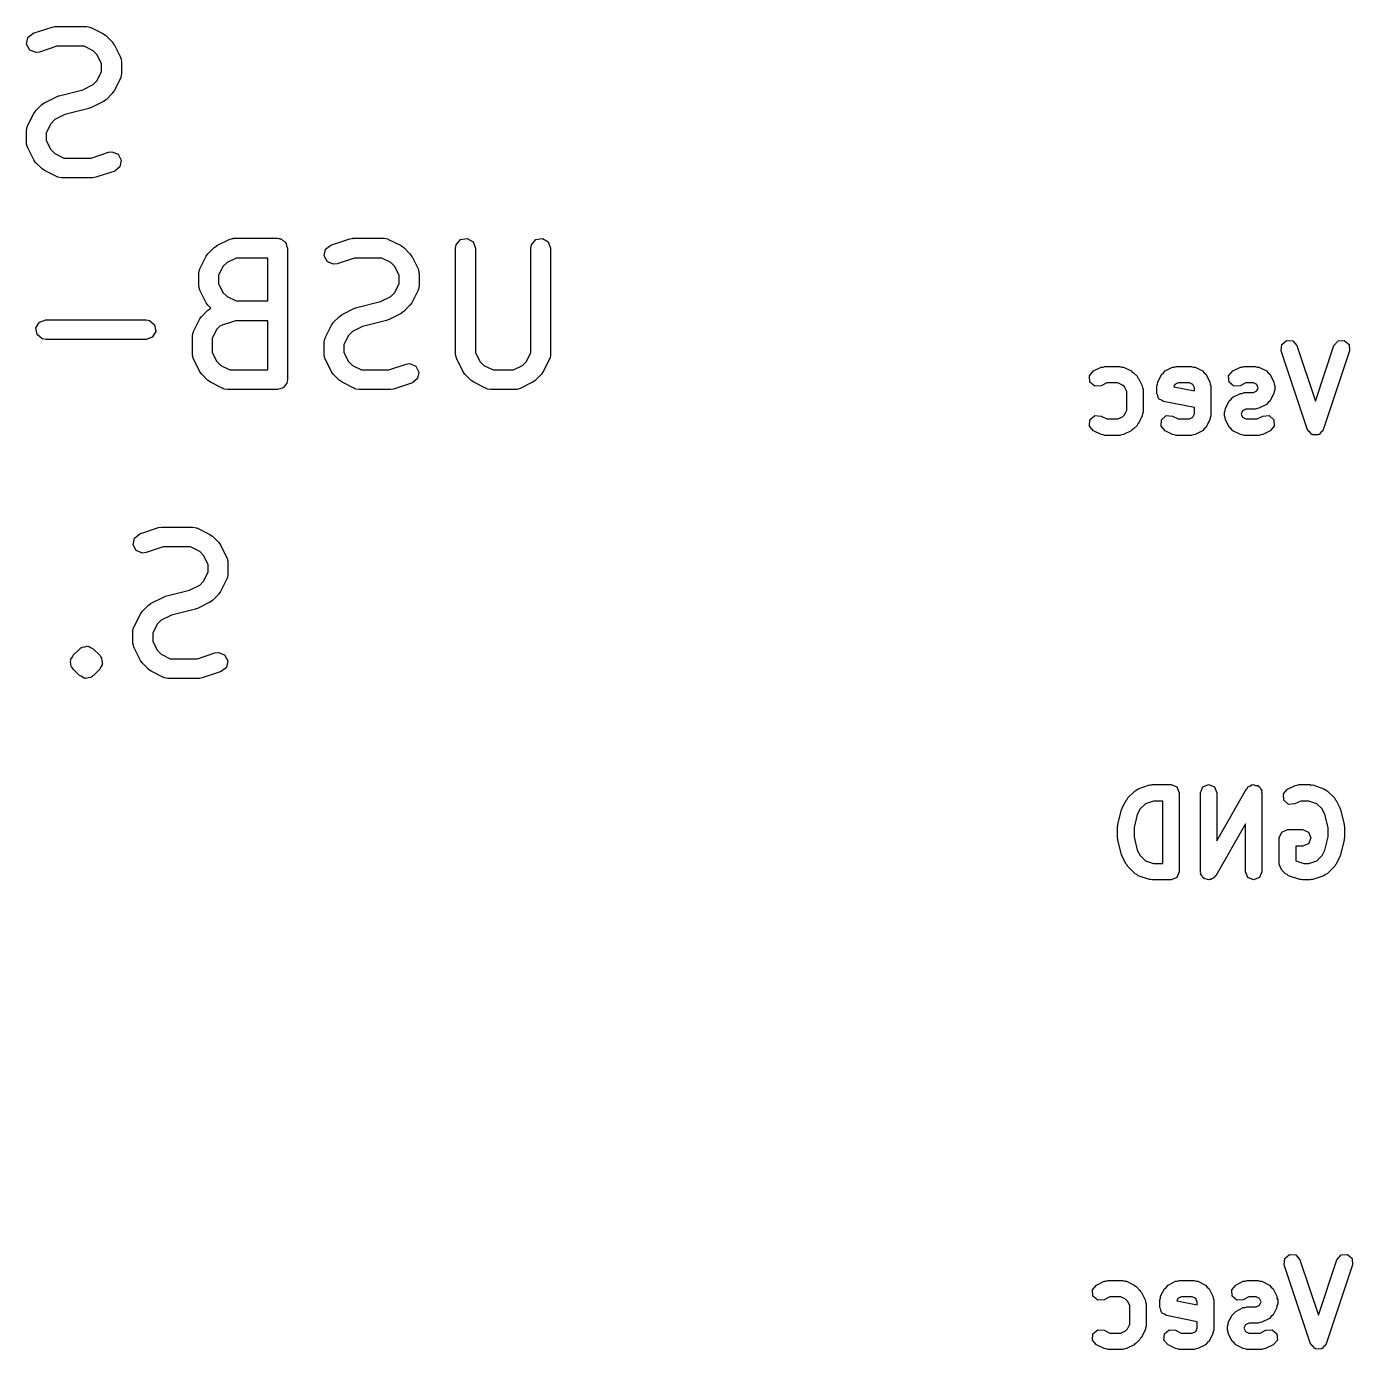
# Model space of a CAD drawing. Extents: x 83.8 to 115, y -111.3 to -88.6.
# Drawn here: x 104.85 to 114.93, y -98.63 to -88.57 of the extents above; entities that cross this region are included whole.
import ezdxf

# ---------------------------------------------------------------- set-up
doc = ezdxf.new("R2010")
doc.units = 0
doc.layers.add('BLACK', color=7, linetype='CONTINUOUS')

msp = doc.modelspace()

# ---------------------------------------------------------------- linework, layer by layer
at = {"layer": 'BLACK', "linetype": 'CONTINUOUS'}
for p, q in [((104.854, -88.706), (104.865, -88.6557)), ((104.865, -88.6557), (104.905, -88.6238)), ((104.905, -88.6238), (105.048, -88.5762)), ((105.048, -88.5762), (105.07, -88.5729)), ((105.07, -88.5729), (105.071, -88.5724)), ((105.071, -88.5724), (105.31, -88.5724)), ((105.31, -88.5724), (105.335, -88.5769)), ((105.335, -88.5769), (105.339, -88.5798)), ((105.339, -88.5798), (105.343, -88.5803)), ((105.343, -88.5803), (105.438, -88.6279)), ((105.438, -88.6279), (105.456, -88.6413)), ((105.456, -88.6413), (105.458, -88.642)), ((105.458, -88.642), (105.505, -88.6896)), ((104.879, -88.7511), (104.854, -88.706)), ((104.927, -88.77), (104.879, -88.7511)), ((104.952, -88.7662), (104.927, -88.77)), ((105.084, -88.7224), (104.952, -88.7662)), ((105.292, -88.7224), (105.084, -88.7224)), ((105.36, -88.7566), (105.292, -88.7224)), ((105.391, -88.787), (105.36, -88.7566)), ((105.505, -88.6896), (105.518, -88.7079)), ((105.518, -88.7079), (105.519, -88.7091)), ((105.519, -88.7091), (105.567, -88.8043)), ((105.425, -88.8556), (105.391, -88.787)), ((105.425, -88.9154), (105.425, -88.8556)), ((105.567, -88.8043), (105.575, -88.8293)), ((105.575, -88.8293), (105.573, -88.8336)), ((105.573, -88.8336), (105.575, -88.8379)), ((105.575, -88.8379), (105.575, -88.9331)), ((105.391, -88.9839), (105.425, -88.9154)), ((105.567, -88.9666), (105.519, -89.0619)), ((105.568, -88.9622), (105.567, -88.9666)), ((105.57, -88.9587), (105.568, -88.9622)), ((105.575, -88.9331), (105.57, -88.9587)), ((105.101, -89.0984), (105.283, -89.0528)), ((105.283, -89.0528), (105.36, -89.0143)), ((105.36, -89.0143), (105.391, -88.9839)), ((105.519, -89.0619), (105.506, -89.0799)), ((104.923, -89.2134), (104.971, -89.1658)), ((104.971, -89.1658), (104.989, -89.1529)), ((104.989, -89.1529), (104.99, -89.1517)), ((104.99, -89.1517), (105.086, -89.1041)), ((105.086, -89.1041), (105.098, -89.1004)), ((105.098, -89.1004), (105.101, -89.0984)), ((105.438, -89.143), (105.343, -89.1907)), ((105.439, -89.1418), (105.438, -89.143)), ((105.458, -89.129), (105.439, -89.1418)), ((105.505, -89.0814), (105.458, -89.129)), ((105.506, -89.0799), (105.505, -89.0814)), ((104.861, -89.3281), (104.909, -89.2329)), ((104.909, -89.2329), (104.922, -89.2149)), ((104.922, -89.2149), (104.923, -89.2134)), ((105.145, -89.242), (105.068, -89.2804)), ((105.328, -89.1963), (105.145, -89.242)), ((105.331, -89.1943), (105.328, -89.1963)), ((105.343, -89.1907), (105.331, -89.1943)), ((104.854, -89.3617), (104.858, -89.336)), ((104.854, -89.4569), (104.854, -89.3617)), ((104.858, -89.336), (104.861, -89.3326)), ((104.861, -89.3326), (104.861, -89.3281)), ((105.038, -89.3109), (105.004, -89.3794)), ((105.068, -89.2804), (105.038, -89.3109)), ((104.855, -89.4611), (104.854, -89.4569)), ((104.854, -89.4655), (104.855, -89.4611)), ((104.861, -89.4904), (104.854, -89.4655)), ((105.004, -89.3794), (105.004, -89.4392)), ((105.004, -89.4392), (105.038, -89.5077)), ((104.909, -89.5857), (104.861, -89.4904)), ((105.038, -89.5077), (105.068, -89.5381)), ((105.068, -89.5381), (105.137, -89.5724)), ((105.137, -89.5724), (105.345, -89.5724)), ((105.345, -89.5724), (105.476, -89.5286)), ((105.476, -89.5286), (105.502, -89.5248)), ((105.502, -89.5248), (105.55, -89.5436)), ((105.55, -89.5436), (105.574, -89.5888)), ((104.91, -89.5868), (104.909, -89.5857)), ((104.923, -89.6052), (104.91, -89.5868)), ((104.971, -89.6528), (104.923, -89.6052)), ((104.972, -89.6535), (104.971, -89.6528)), ((104.99, -89.6668), (104.972, -89.6535)), ((105.086, -89.7145), (104.99, -89.6668)), ((105.524, -89.6709), (105.381, -89.7185)), ((105.564, -89.639), (105.524, -89.6709)), ((105.574, -89.5888), (105.564, -89.639)), ((105.09, -89.715), (105.086, -89.7145)), ((105.093, -89.7179), (105.09, -89.715)), ((105.119, -89.7224), (105.093, -89.7179)), ((105.357, -89.7224), (105.119, -89.7224)), ((105.359, -89.7218), (105.357, -89.7224)), ((105.381, -89.7185), (105.359, -89.7218)), ((106.233, -90.2996), (106.28, -90.252)), ((106.28, -90.252), (106.299, -90.2391)), ((106.299, -90.2391), (106.3, -90.2379)), ((106.3, -90.2379), (106.395, -90.1903)), ((106.395, -90.1903), (106.42, -90.1829)), ((106.42, -90.1829), (106.424, -90.1839)), ((106.424, -90.1839), (106.429, -90.1824)), ((106.429, -90.1824), (106.762, -90.1824)), ((106.762, -90.1824), (106.772, -90.1841)), ((106.772, -90.1841), (106.775, -90.1835)), ((106.775, -90.1835), (106.778, -90.1852)), ((106.778, -90.1852), (106.788, -90.1869)), ((106.788, -90.1869), (106.802, -90.1994)), ((106.802, -90.1994), (106.819, -90.2092)), ((106.819, -90.2092), (106.822, -90.2155)), ((106.822, -90.2155), (106.827, -90.2199)), ((106.827, -90.2199), (106.83, -90.2391)), ((106.83, -90.2391), (106.837, -90.2574)), ((106.837, -90.2574), (106.837, -91.2574)), ((107.116, -90.316), (107.127, -90.2657)), ((107.127, -90.2657), (107.167, -90.2338)), ((107.167, -90.2338), (107.31, -90.1862)), ((107.31, -90.1862), (107.332, -90.1829)), ((107.332, -90.1829), (107.333, -90.1824)), ((107.333, -90.1824), (107.571, -90.1824)), ((107.571, -90.1824), (107.597, -90.1869)), ((107.597, -90.1869), (107.601, -90.1898)), ((107.601, -90.1898), (107.605, -90.1903)), ((107.605, -90.1903), (107.7, -90.2379)), ((107.7, -90.2379), (107.718, -90.2513)), ((107.718, -90.2513), (107.72, -90.252)), ((107.72, -90.252), (107.767, -90.2996)), ((108.115, -90.2574), (108.12, -90.2317)), ((108.115, -91.0669), (108.115, -90.2574)), ((108.12, -90.2317), (108.153, -90.1924)), ((108.153, -90.1924), (108.203, -90.1835)), ((108.203, -90.1835), (108.248, -90.2092)), ((108.248, -90.2092), (108.265, -90.2574)), ((108.265, -90.2574), (108.265, -91.0492)), ((108.687, -90.2574), (108.691, -90.2317)), ((108.687, -91.0492), (108.687, -90.2574)), ((108.691, -90.2317), (108.724, -90.1924)), ((108.724, -90.1924), (108.775, -90.1835)), ((108.775, -90.1835), (108.819, -90.2092)), ((108.819, -90.2092), (108.837, -90.2574)), ((108.837, -90.2574), (108.837, -91.0669)), ((106.171, -90.4143), (106.219, -90.3191)), ((106.219, -90.3191), (106.232, -90.3011)), ((106.232, -90.3011), (106.233, -90.2996)), ((106.378, -90.3666), (106.347, -90.397)), ((106.446, -90.3324), (106.378, -90.3666)), ((106.687, -90.3324), (106.446, -90.3324)), ((106.687, -90.6586), (106.687, -90.3324)), ((107.141, -90.3611), (107.116, -90.316)), ((107.188, -90.38), (107.141, -90.3611)), ((107.214, -90.3762), (107.188, -90.38)), ((107.346, -90.3324), (107.214, -90.3762)), ((107.554, -90.3324), (107.346, -90.3324)), ((107.622, -90.3666), (107.554, -90.3324)), ((107.653, -90.397), (107.622, -90.3666)), ((107.767, -90.2996), (107.78, -90.318)), ((107.78, -90.318), (107.781, -90.3191)), ((107.781, -90.3191), (107.829, -90.4143)), ((106.163, -90.4479), (106.168, -90.4222)), ((106.163, -90.5431), (106.163, -90.4479)), ((106.168, -90.4222), (106.17, -90.4188)), ((106.17, -90.4188), (106.171, -90.4143)), ((106.347, -90.397), (106.313, -90.4656)), ((106.313, -90.4656), (106.313, -90.5254)), ((107.687, -90.4656), (107.653, -90.397)), ((107.687, -90.5254), (107.687, -90.4656)), ((107.829, -90.4143), (107.836, -90.4393)), ((107.836, -90.4393), (107.835, -90.4436)), ((107.835, -90.4436), (107.837, -90.4479)), ((107.837, -90.4479), (107.837, -90.5431)), ((106.165, -90.5473), (106.163, -90.5431)), ((106.164, -90.5517), (106.165, -90.5473)), ((106.171, -90.5766), (106.164, -90.5517)), ((106.219, -90.6719), (106.171, -90.5766)), ((106.313, -90.5254), (106.347, -90.5939)), ((107.653, -90.5939), (107.687, -90.5254)), ((107.829, -90.5766), (107.781, -90.6719)), ((107.832, -90.5687), (107.829, -90.5722)), ((107.829, -90.5722), (107.829, -90.5766)), ((107.837, -90.5431), (107.832, -90.5687)), ((106.22, -90.673), (106.219, -90.6719)), ((106.233, -90.6914), (106.22, -90.673)), ((106.347, -90.5939), (106.378, -90.6243)), ((106.378, -90.6243), (106.446, -90.6586)), ((106.446, -90.6586), (106.687, -90.6586)), ((107.363, -90.7084), (107.545, -90.6628)), ((107.545, -90.6628), (107.622, -90.6243)), ((107.622, -90.6243), (107.653, -90.5939)), ((107.781, -90.6719), (107.768, -90.6899)), ((106.171, -90.7953), (106.184, -90.7773)), ((106.184, -90.7773), (106.185, -90.7758)), ((106.185, -90.7758), (106.233, -90.7282)), ((106.254, -90.7132), (106.233, -90.6914)), ((106.233, -90.7282), (106.254, -90.7132)), ((106.254, -90.7132), (106.254, -90.7132)), ((107.185, -90.8234), (107.233, -90.7758)), ((107.233, -90.7758), (107.251, -90.7629)), ((107.251, -90.7629), (107.252, -90.7617)), ((107.252, -90.7617), (107.347, -90.7141)), ((107.347, -90.7141), (107.36, -90.7104)), ((107.36, -90.7104), (107.363, -90.7084)), ((107.7, -90.753), (107.605, -90.8007)), ((107.701, -90.7518), (107.7, -90.753)), ((107.72, -90.739), (107.701, -90.7518)), ((107.767, -90.6914), (107.72, -90.739)), ((107.768, -90.6899), (107.767, -90.6914)), ((104.926, -90.8634), (104.952, -90.819)), ((104.935, -90.9139), (104.926, -90.8634)), ((104.952, -90.819), (105, -90.8014)), ((105, -90.8014), (105.762, -90.8014)), ((105.762, -90.8014), (105.788, -90.806)), ((105.788, -90.806), (105.827, -90.8389)), ((105.827, -90.8389), (105.836, -90.8895)), ((106.123, -90.8905), (106.171, -90.7953)), ((106.3, -90.8732), (106.265, -90.9418)), ((106.326, -90.8467), (106.3, -90.8732)), ((106.441, -90.8086), (106.326, -90.8467)), ((106.687, -90.8086), (106.441, -90.8086)), ((106.687, -91.1824), (106.687, -90.8086)), ((107.123, -90.9381), (107.171, -90.8429)), ((107.171, -90.8429), (107.184, -90.8249)), ((107.184, -90.8249), (107.185, -90.8234)), ((107.407, -90.852), (107.33, -90.8904)), ((107.59, -90.8063), (107.407, -90.852)), ((107.593, -90.8043), (107.59, -90.8063)), ((107.605, -90.8007), (107.593, -90.8043)), ((104.974, -90.9469), (104.935, -90.9139)), ((105, -90.9514), (104.974, -90.9469)), ((105.762, -90.9514), (105, -90.9514)), ((105.81, -90.9339), (105.762, -90.9514)), ((105.836, -90.8895), (105.81, -90.9339)), ((106.115, -90.924), (106.12, -90.8984)), ((106.115, -91.0669), (106.115, -90.924)), ((106.12, -90.8984), (106.123, -90.895)), ((106.123, -90.895), (106.123, -90.8905)), ((106.265, -90.9418), (106.265, -91.0492)), ((107.115, -90.9717), (107.12, -90.946)), ((107.115, -91.0669), (107.115, -90.9717)), ((107.12, -90.946), (107.123, -90.9426)), ((107.123, -90.9426), (107.123, -90.9381)), ((107.3, -90.9209), (107.265, -90.9894)), ((107.33, -90.8904), (107.3, -90.9209)), ((114.393, -90.99), (114.429, -90.9586)), ((114.429, -90.9586), (114.476, -90.962)), ((114.476, -90.962), (114.508, -90.9982)), ((114.789, -90.9982), (114.821, -90.962)), ((114.821, -90.962), (114.868, -90.9586)), ((114.868, -90.9586), (114.904, -90.99)), ((106.117, -91.0711), (106.115, -91.0669)), ((106.116, -91.0755), (106.117, -91.0711)), ((106.123, -91.1004), (106.116, -91.0755)), ((106.265, -91.0492), (106.3, -91.1177)), ((107.117, -91.0711), (107.115, -91.0669)), ((107.116, -91.0755), (107.117, -91.0711)), ((107.123, -91.1004), (107.116, -91.0755)), ((107.265, -90.9894), (107.265, -91.0492)), ((107.265, -91.0492), (107.3, -91.1177)), ((108.117, -91.0711), (108.115, -91.0669)), ((108.116, -91.0755), (108.117, -91.0711)), ((108.123, -91.1004), (108.116, -91.0755)), ((108.265, -91.0492), (108.3, -91.1177)), ((108.653, -91.1177), (108.687, -91.0492)), ((108.837, -91.0669), (108.832, -91.0926)), ((114.389, -91.0377), (114.393, -90.99)), ((114.589, -91.6377), (114.389, -91.0377)), ((114.508, -90.9982), (114.648, -91.4203)), ((114.648, -91.4203), (114.789, -90.9982)), ((114.908, -91.0377), (114.708, -91.6377)), ((114.904, -90.99), (114.908, -91.0377)), ((106.171, -91.1957), (106.123, -91.1004)), ((106.3, -91.1177), (106.33, -91.1481)), ((106.33, -91.1481), (106.399, -91.1824)), ((106.399, -91.1824), (106.687, -91.1824)), ((107.171, -91.1957), (107.123, -91.1004)), ((107.3, -91.1177), (107.33, -91.1481)), ((107.33, -91.1481), (107.399, -91.1824)), ((107.399, -91.1824), (107.607, -91.1824)), ((107.607, -91.1824), (107.738, -91.1386)), ((107.738, -91.1386), (107.764, -91.1348)), ((107.764, -91.1348), (107.812, -91.1536)), ((107.812, -91.1536), (107.836, -91.1988)), ((108.171, -91.1957), (108.123, -91.1004)), ((108.3, -91.1177), (108.33, -91.1481)), ((108.33, -91.1481), (108.399, -91.1824)), ((108.399, -91.1824), (108.554, -91.1824)), ((108.554, -91.1824), (108.622, -91.1481)), ((108.622, -91.1481), (108.653, -91.1177)), ((108.829, -91.1004), (108.781, -91.1957)), ((108.832, -91.0926), (108.829, -91.096)), ((108.829, -91.096), (108.829, -91.1004)), ((112.963, -91.1906), (113.021, -91.162)), ((113.021, -91.162), (113.035, -91.161)), ((113.035, -91.161), (113.048, -91.1554)), ((113.048, -91.1554), (113.163, -91.1554)), ((113.163, -91.1554), (113.176, -91.161)), ((113.176, -91.161), (113.191, -91.162)), ((113.191, -91.162), (113.248, -91.1906)), ((113.506, -91.1906), (113.563, -91.162)), ((113.563, -91.162), (113.578, -91.161)), ((113.578, -91.161), (113.591, -91.1554)), ((113.591, -91.1554), (113.706, -91.1554)), ((113.706, -91.1554), (113.719, -91.161)), ((113.719, -91.161), (113.734, -91.162)), ((113.734, -91.162), (113.791, -91.1906)), ((114.021, -91.1906), (114.078, -91.162)), ((114.078, -91.162), (114.092, -91.161)), ((114.092, -91.161), (114.106, -91.1554)), ((114.106, -91.1554), (114.191, -91.1554)), ((114.191, -91.1554), (114.205, -91.161)), ((114.205, -91.161), (114.219, -91.162)), ((114.219, -91.162), (114.276, -91.1906)), ((106.172, -91.1968), (106.171, -91.1957)), ((106.185, -91.2152), (106.172, -91.1968)), ((106.233, -91.2628), (106.185, -91.2152)), ((106.234, -91.2635), (106.233, -91.2628)), ((106.252, -91.2768), (106.234, -91.2635)), ((106.347, -91.3245), (106.252, -91.2768)), ((106.832, -91.283), (106.82, -91.298)), ((106.834, -91.2733), (106.832, -91.283)), ((106.836, -91.2704), (106.834, -91.2733)), ((106.837, -91.2574), (106.835, -91.2671)), ((106.835, -91.2671), (106.836, -91.2704)), ((107.172, -91.1968), (107.171, -91.1957)), ((107.185, -91.2152), (107.172, -91.1968)), ((107.233, -91.2628), (107.185, -91.2152)), ((107.234, -91.2635), (107.233, -91.2628)), ((107.252, -91.2768), (107.234, -91.2635)), ((107.347, -91.3245), (107.252, -91.2768)), ((107.786, -91.2809), (107.643, -91.3285)), ((107.826, -91.249), (107.786, -91.2809)), ((107.836, -91.1988), (107.826, -91.249)), ((108.172, -91.1968), (108.171, -91.1957)), ((108.185, -91.2152), (108.172, -91.1968)), ((108.233, -91.2628), (108.185, -91.2152)), ((108.234, -91.2635), (108.233, -91.2628)), ((108.252, -91.2768), (108.234, -91.2635)), ((108.347, -91.3245), (108.252, -91.2768)), ((108.7, -91.2768), (108.605, -91.3245)), ((108.701, -91.2757), (108.7, -91.2768)), ((108.72, -91.2628), (108.701, -91.2757)), ((108.767, -91.2152), (108.72, -91.2628)), ((108.768, -91.2137), (108.767, -91.2152)), ((108.781, -91.1957), (108.768, -91.2137)), ((112.932, -91.2267), (112.963, -91.1906)), ((112.935, -91.2744), (112.932, -91.2267)), ((112.972, -91.3058), (112.935, -91.2744)), ((113.063, -91.2804), (113.019, -91.3024)), ((113.148, -91.2804), (113.063, -91.2804)), ((113.183, -91.2979), (113.148, -91.2804)), ((113.248, -91.1906), (113.255, -91.1984)), ((113.255, -91.1984), (113.264, -91.2023)), ((113.264, -91.2023), (113.293, -91.2309)), ((113.293, -91.2309), (113.297, -91.2404)), ((113.297, -91.2404), (113.304, -91.2471)), ((113.304, -91.2471), (113.333, -91.3043)), ((113.449, -91.2902), (113.45, -91.2757)), ((113.45, -91.2757), (113.478, -91.2185)), ((113.478, -91.2185), (113.493, -91.2056)), ((113.493, -91.2056), (113.506, -91.1906)), ((113.606, -91.2804), (113.581, -91.2931)), ((113.691, -91.2804), (113.606, -91.2804)), ((113.716, -91.2931), (113.691, -91.2804)), ((113.791, -91.1906), (113.804, -91.2056)), ((113.804, -91.2056), (113.819, -91.2185)), ((113.819, -91.2185), (113.847, -91.2757)), ((113.847, -91.2757), (113.848, -91.2902)), ((113.989, -91.2267), (114.021, -91.1906)), ((113.993, -91.2744), (113.989, -91.2267)), ((114.029, -91.3058), (113.993, -91.2744)), ((114.12, -91.2804), (114.076, -91.3024)), ((114.177, -91.2804), (114.12, -91.2804)), ((114.202, -91.2931), (114.177, -91.2804)), ((114.276, -91.1906), (114.289, -91.2056)), ((114.289, -91.2056), (114.304, -91.2185)), ((114.304, -91.2185), (114.333, -91.2757)), ((114.333, -91.2757), (114.334, -91.2902)), ((106.352, -91.325), (106.347, -91.3245)), ((106.355, -91.3279), (106.352, -91.325)), ((106.381, -91.3324), (106.355, -91.3279)), ((106.762, -91.3324), (106.381, -91.3324)), ((106.78, -91.3257), (106.762, -91.3324)), ((106.799, -91.3223), (106.78, -91.3257)), ((106.804, -91.3171), (106.799, -91.3223)), ((106.81, -91.3148), (106.804, -91.3171)), ((106.82, -91.298), (106.81, -91.3148)), ((107.352, -91.325), (107.347, -91.3245)), ((107.355, -91.3279), (107.352, -91.325)), ((107.381, -91.3324), (107.355, -91.3279)), ((107.619, -91.3324), (107.381, -91.3324)), ((107.621, -91.3318), (107.619, -91.3324)), ((107.643, -91.3285), (107.621, -91.3318)), ((108.352, -91.325), (108.347, -91.3245)), ((108.355, -91.3279), (108.352, -91.325)), ((108.381, -91.3324), (108.355, -91.3279)), ((108.571, -91.3324), (108.381, -91.3324)), ((108.576, -91.3308), (108.571, -91.3324)), ((108.58, -91.3319), (108.576, -91.3308)), ((108.605, -91.3245), (108.58, -91.3319)), ((113.019, -91.3024), (112.972, -91.3058)), ((113.197, -91.3121), (113.183, -91.2979)), ((113.215, -91.347), (113.197, -91.3121)), ((113.215, -91.4889), (113.215, -91.347)), ((113.333, -91.3043), (113.334, -91.3188)), ((113.334, -91.3188), (113.34, -91.3322)), ((113.34, -91.3322), (113.34, -91.5036)), ((113.443, -91.3036), (113.449, -91.2902)), ((113.443, -91.3608), (113.443, -91.3036)), ((113.45, -91.3776), (113.443, -91.3608)), ((113.454, -91.3954), (113.45, -91.3776)), ((113.581, -91.2931), (113.572, -91.3103)), ((113.572, -91.3103), (113.729, -91.3417)), ((113.729, -91.3184), (113.716, -91.2931)), ((113.729, -91.3417), (113.729, -91.3184)), ((113.848, -91.2902), (113.854, -91.3036)), ((113.854, -91.3036), (113.854, -91.5322)), ((114.021, -91.3906), (114.078, -91.362)), ((114.076, -91.3024), (114.029, -91.3058)), ((114.078, -91.362), (114.092, -91.361)), ((114.092, -91.361), (114.106, -91.3554)), ((114.106, -91.3554), (114.177, -91.3554)), ((114.177, -91.3554), (114.202, -91.3428)), ((114.214, -91.3179), (114.202, -91.2931)), ((114.202, -91.3428), (114.214, -91.3179)), ((114.333, -91.3602), (114.304, -91.4173)), ((114.334, -91.3456), (114.333, -91.3602)), ((114.334, -91.2902), (114.34, -91.3036)), ((114.34, -91.3322), (114.334, -91.3456)), ((114.34, -91.3036), (114.34, -91.3322)), ((113.197, -91.5238), (113.215, -91.4889)), ((113.459, -91.399), (113.454, -91.3954)), ((113.461, -91.405), (113.459, -91.399)), ((113.478, -91.4119), (113.461, -91.405)), ((113.493, -91.4221), (113.478, -91.4119)), ((113.729, -91.4692), (113.493, -91.4221)), ((113.729, -91.5174), (113.729, -91.4692)), ((113.963, -91.4902), (113.964, -91.4757)), ((113.964, -91.4757), (113.993, -91.4185)), ((113.993, -91.4185), (114.008, -91.4056)), ((114.008, -91.4056), (114.021, -91.3906)), ((114.12, -91.4804), (114.095, -91.4931)), ((114.191, -91.4804), (114.12, -91.4804)), ((114.205, -91.4748), (114.191, -91.4804)), ((114.219, -91.4738), (114.205, -91.4748)), ((114.276, -91.4452), (114.219, -91.4738)), ((114.289, -91.4303), (114.276, -91.4452)), ((114.304, -91.4173), (114.289, -91.4303)), ((112.932, -91.6091), (112.935, -91.5614)), ((112.935, -91.5614), (112.972, -91.5301)), ((112.972, -91.5301), (113.019, -91.5334)), ((113.019, -91.5334), (113.063, -91.5554)), ((113.063, -91.5554), (113.148, -91.5554)), ((113.148, -91.5554), (113.183, -91.538)), ((113.183, -91.538), (113.197, -91.5238)), ((113.304, -91.5887), (113.297, -91.5955)), ((113.333, -91.5316), (113.304, -91.5887)), ((113.334, -91.5171), (113.333, -91.5316)), ((113.34, -91.5036), (113.334, -91.5171)), ((113.475, -91.6091), (113.478, -91.5614)), ((113.478, -91.5614), (113.514, -91.5301)), ((113.514, -91.5301), (113.562, -91.5334)), ((113.562, -91.5334), (113.606, -91.5554)), ((113.606, -91.5554), (113.691, -91.5554)), ((113.691, -91.5554), (113.716, -91.5428)), ((113.716, -91.5428), (113.729, -91.5174)), ((113.847, -91.5602), (113.819, -91.6173)), ((113.848, -91.5456), (113.847, -91.5602)), ((113.854, -91.5322), (113.848, -91.5456)), ((113.957, -91.5036), (113.963, -91.4902)), ((113.957, -91.5322), (113.957, -91.5036)), ((113.963, -91.5456), (113.957, -91.5322)), ((113.964, -91.5602), (113.963, -91.5456)), ((113.993, -91.6173), (113.964, -91.5602)), ((114.095, -91.4931), (114.083, -91.5179)), ((114.083, -91.5179), (114.095, -91.5428)), ((114.095, -91.5428), (114.12, -91.5554)), ((114.12, -91.5554), (114.205, -91.5554)), ((114.205, -91.5554), (114.249, -91.5334)), ((114.249, -91.5334), (114.297, -91.5301)), ((114.297, -91.5301), (114.333, -91.5614)), ((114.333, -91.5614), (114.336, -91.6091)), ((112.963, -91.6452), (112.932, -91.6091)), ((113.021, -91.6738), (112.963, -91.6452)), ((113.035, -91.6748), (113.021, -91.6738)), ((113.048, -91.6804), (113.035, -91.6748)), ((113.163, -91.6804), (113.048, -91.6804)), ((113.176, -91.6748), (113.163, -91.6804)), ((113.191, -91.6738), (113.176, -91.6748)), ((113.248, -91.6452), (113.191, -91.6738)), ((113.255, -91.6375), (113.248, -91.6452)), ((113.264, -91.6335), (113.255, -91.6375)), ((113.293, -91.605), (113.264, -91.6335)), ((113.297, -91.5955), (113.293, -91.605)), ((113.506, -91.6452), (113.475, -91.6091)), ((113.563, -91.6738), (113.506, -91.6452)), ((113.578, -91.6748), (113.563, -91.6738)), ((113.591, -91.6804), (113.578, -91.6748)), ((113.706, -91.6804), (113.591, -91.6804)), ((113.719, -91.6748), (113.706, -91.6804)), ((113.734, -91.6738), (113.719, -91.6748)), ((113.791, -91.6452), (113.734, -91.6738)), ((113.804, -91.6303), (113.791, -91.6452)), ((113.819, -91.6173), (113.804, -91.6303)), ((114.008, -91.6303), (113.993, -91.6173)), ((114.021, -91.6452), (114.008, -91.6303)), ((114.078, -91.6738), (114.021, -91.6452)), ((114.092, -91.6748), (114.078, -91.6738)), ((114.106, -91.6804), (114.092, -91.6748)), ((114.22, -91.6804), (114.106, -91.6804)), ((114.233, -91.6748), (114.22, -91.6804)), ((114.248, -91.6738), (114.233, -91.6748)), ((114.305, -91.6452), (114.248, -91.6738)), ((114.336, -91.6091), (114.305, -91.6452)), ((114.592, -91.6412), (114.589, -91.6377)), ((114.593, -91.6459), (114.592, -91.6412)), ((114.608, -91.6588), (114.593, -91.6459)), ((114.621, -91.6738), (114.608, -91.6588)), ((114.625, -91.6741), (114.621, -91.6738)), ((114.629, -91.6772), (114.625, -91.6741)), ((114.648, -91.6758), (114.629, -91.6772)), ((114.668, -91.6772), (114.648, -91.6758)), ((114.672, -91.6741), (114.668, -91.6772)), ((114.676, -91.6738), (114.672, -91.6741)), ((114.689, -91.6589), (114.676, -91.6738)), ((114.704, -91.6459), (114.689, -91.6589)), ((114.705, -91.6412), (114.704, -91.6459)), ((114.708, -91.6377), (114.705, -91.6412)), ((105.714, -92.4288), (105.857, -92.3812)), ((105.857, -92.3812), (105.879, -92.3779)), ((105.879, -92.3779), (105.881, -92.3774)), ((105.881, -92.3774), (106.119, -92.3774)), ((106.119, -92.3774), (106.145, -92.3819)), ((106.145, -92.3819), (106.148, -92.3848)), ((106.148, -92.3848), (106.153, -92.3853)), ((106.153, -92.3853), (106.248, -92.4329)), ((105.664, -92.511), (105.674, -92.4607)), ((105.674, -92.4607), (105.714, -92.4288)), ((106.248, -92.4329), (106.266, -92.4463)), ((106.266, -92.4463), (106.267, -92.447)), ((106.267, -92.447), (106.315, -92.4946)), ((106.315, -92.4946), (106.328, -92.513)), ((105.688, -92.5561), (105.664, -92.511)), ((105.736, -92.575), (105.688, -92.5561)), ((105.762, -92.5712), (105.736, -92.575)), ((105.893, -92.5274), (105.762, -92.5712)), ((106.101, -92.5274), (105.893, -92.5274)), ((106.17, -92.5616), (106.101, -92.5274)), ((106.2, -92.592), (106.17, -92.5616)), ((106.235, -92.6606), (106.2, -92.592)), ((106.328, -92.513), (106.329, -92.5141)), ((106.329, -92.5141), (106.377, -92.6093)), ((106.235, -92.7204), (106.235, -92.6606)), ((106.377, -92.6093), (106.384, -92.6343)), ((106.384, -92.6343), (106.383, -92.6386)), ((106.383, -92.6386), (106.385, -92.6429)), ((106.385, -92.6429), (106.385, -92.7381)), ((106.17, -92.8193), (106.2, -92.7889)), ((106.2, -92.7889), (106.235, -92.7204)), ((106.377, -92.7716), (106.329, -92.8669)), ((106.38, -92.7637), (106.377, -92.7672)), ((106.377, -92.7672), (106.377, -92.7716)), ((106.385, -92.7381), (106.38, -92.7637)), ((105.91, -92.9034), (106.093, -92.8578)), ((106.093, -92.8578), (106.17, -92.8193)), ((106.315, -92.8864), (106.267, -92.934)), ((106.316, -92.8849), (106.315, -92.8864)), ((106.329, -92.8669), (106.316, -92.8849)), ((105.733, -93.0184), (105.78, -92.9708)), ((105.78, -92.9708), (105.799, -92.9579)), ((105.799, -92.9579), (105.8, -92.9567)), ((105.8, -92.9567), (105.895, -92.9091)), ((105.895, -92.9091), (105.907, -92.9054)), ((105.907, -92.9054), (105.91, -92.9034)), ((106.137, -93.0013), (105.955, -93.047)), ((106.14, -92.9993), (106.137, -93.0013)), ((106.153, -92.9957), (106.14, -92.9993)), ((106.248, -92.948), (106.153, -92.9957)), ((106.249, -92.9468), (106.248, -92.948)), ((106.267, -92.934), (106.249, -92.9468)), ((105.671, -93.1331), (105.719, -93.0379)), ((105.719, -93.0379), (105.732, -93.0199)), ((105.732, -93.0199), (105.733, -93.0184)), ((105.878, -93.0854), (105.847, -93.1159)), ((105.955, -93.047), (105.878, -93.0854)), ((105.663, -93.1667), (105.668, -93.141)), ((105.663, -93.2619), (105.663, -93.1667)), ((105.668, -93.141), (105.67, -93.1376)), ((105.67, -93.1376), (105.671, -93.1331)), ((105.847, -93.1159), (105.813, -93.1844)), ((105.813, -93.1844), (105.813, -93.2442)), ((105.256, -93.3041), (105.265, -93.2984)), ((105.265, -93.2984), (105.267, -93.2957)), ((105.267, -93.2957), (105.27, -93.2948)), ((105.27, -93.2947), (105.272, -93.2922)), ((105.27, -93.2948), (105.27, -93.2947)), ((105.272, -93.2922), (105.274, -93.2918)), ((105.274, -93.2918), (105.278, -93.2892)), ((105.278, -93.2892), (105.297, -93.2875)), ((105.297, -93.2875), (105.316, -93.2824)), ((105.316, -93.2824), (105.319, -93.2839)), ((105.319, -93.2839), (105.323, -93.2833)), ((105.323, -93.2833), (105.326, -93.285)), ((105.326, -93.285), (105.329, -93.2847)), ((105.329, -93.2847), (105.345, -93.2959)), ((105.345, -93.2959), (105.363, -93.3041)), ((105.665, -93.2661), (105.663, -93.2619)), ((105.664, -93.2705), (105.665, -93.2661)), ((105.671, -93.2954), (105.664, -93.2705)), ((105.719, -93.3907), (105.671, -93.2954)), ((105.813, -93.2442), (105.847, -93.3127)), ((105.187, -93.3982), (105.19, -93.3921)), ((105.192, -93.417), (105.187, -93.3982)), ((105.189, -93.3854), (105.201, -93.3694)), ((105.19, -93.3921), (105.189, -93.3854)), ((105.201, -93.3694), (105.209, -93.3517)), ((105.209, -93.3517), (105.256, -93.3041)), ((105.363, -93.3041), (105.41, -93.3517)), ((105.41, -93.3517), (105.416, -93.3598)), ((105.416, -93.3598), (105.419, -93.3617)), ((105.419, -93.3617), (105.419, -93.365)), ((105.419, -93.365), (105.425, -93.3731)), ((105.425, -93.3731), (105.427, -93.3925)), ((105.427, -93.3925), (105.432, -93.4113)), ((105.72, -93.3918), (105.719, -93.3907)), ((105.733, -93.4102), (105.72, -93.3918)), ((105.847, -93.3127), (105.878, -93.3431)), ((105.878, -93.3431), (105.946, -93.3774)), ((105.946, -93.3774), (106.154, -93.3774)), ((106.154, -93.3774), (106.286, -93.3336)), ((106.286, -93.3336), (106.312, -93.3298)), ((106.312, -93.3298), (106.359, -93.3486)), ((106.359, -93.3486), (106.384, -93.3938)), ((106.384, -93.3938), (106.373, -93.444)), ((105.194, -93.4365), (105.192, -93.417)), ((105.2, -93.4446), (105.194, -93.4365)), ((105.2, -93.4478), (105.2, -93.4446)), ((105.203, -93.4497), (105.2, -93.4478)), ((105.209, -93.4578), (105.203, -93.4497)), ((105.256, -93.5054), (105.209, -93.4578)), ((105.41, -93.4578), (105.363, -93.5054)), ((105.418, -93.4401), (105.41, -93.4578)), ((105.43, -93.4242), (105.418, -93.4401)), ((105.432, -93.4113), (105.429, -93.4174)), ((105.429, -93.4174), (105.43, -93.4242)), ((105.78, -93.4578), (105.733, -93.4102)), ((105.782, -93.4585), (105.78, -93.4578)), ((105.8, -93.4718), (105.782, -93.4585)), ((105.895, -93.5195), (105.8, -93.4718)), ((106.333, -93.4759), (106.19, -93.5235)), ((106.373, -93.444), (106.333, -93.4759)), ((105.274, -93.5136), (105.256, -93.5054)), ((105.29, -93.5248), (105.274, -93.5136)), ((105.294, -93.5245), (105.29, -93.5248)), ((105.296, -93.5262), (105.294, -93.5245)), ((105.3, -93.5256), (105.296, -93.5262)), ((105.303, -93.5271), (105.3, -93.5256)), ((105.322, -93.5221), (105.303, -93.5271)), ((105.341, -93.5204), (105.322, -93.5221)), ((105.345, -93.5177), (105.341, -93.5204)), ((105.347, -93.5173), (105.345, -93.5177)), ((105.349, -93.5148), (105.347, -93.5173)), ((105.353, -93.5138), (105.349, -93.5147)), ((105.349, -93.5147), (105.349, -93.5148)), ((105.354, -93.5111), (105.353, -93.5138)), ((105.363, -93.5054), (105.354, -93.5111)), ((105.899, -93.52), (105.895, -93.5195)), ((105.903, -93.5229), (105.899, -93.52)), ((105.929, -93.5274), (105.903, -93.5229)), ((106.167, -93.5274), (105.929, -93.5274)), ((106.168, -93.5268), (106.167, -93.5274)), ((106.19, -93.5235), (106.168, -93.5268)), ((113.221, -94.4382), (113.278, -94.3811)), ((113.278, -94.3811), (113.291, -94.3755)), ((113.291, -94.3755), (113.302, -94.366)), ((113.302, -94.366), (113.388, -94.3374)), ((113.388, -94.3374), (113.398, -94.3381)), ((113.398, -94.3381), (113.408, -94.3342)), ((113.408, -94.3342), (113.551, -94.3342)), ((113.551, -94.3342), (113.595, -94.3525)), ((113.595, -94.3525), (113.613, -94.3967)), ((113.613, -94.3967), (113.613, -94.9967)), ((113.774, -94.3967), (113.792, -94.3525)), ((113.774, -94.9967), (113.774, -94.3967)), ((113.792, -94.3525), (113.836, -94.3342)), ((113.836, -94.3342), (113.881, -94.3525)), ((113.881, -94.3525), (113.899, -94.3967)), ((113.899, -94.7613), (114.125, -94.3657)), ((113.899, -94.3967), (113.899, -94.7613)), ((114.125, -94.3657), (114.132, -94.3604)), ((114.132, -94.3604), (114.135, -94.3525)), ((114.135, -94.3525), (114.15, -94.3463)), ((114.15, -94.3463), (114.163, -94.3364)), ((114.163, -94.3364), (114.171, -94.3375)), ((114.171, -94.3375), (114.179, -94.3342)), ((114.179, -94.3342), (114.194, -94.3404)), ((114.194, -94.3404), (114.21, -94.3424)), ((114.21, -94.3424), (114.216, -94.3492)), ((114.216, -94.3492), (114.223, -94.3525)), ((114.223, -94.3525), (114.23, -94.3674)), ((114.23, -94.3674), (114.24, -94.3802)), ((114.24, -94.3802), (114.238, -94.3888)), ((114.238, -94.3888), (114.242, -94.3967)), ((114.242, -94.3967), (114.242, -94.9967)), ((114.406, -94.4055), (114.437, -94.3694)), ((114.409, -94.4532), (114.406, -94.4055)), ((114.437, -94.3694), (114.494, -94.3408)), ((114.494, -94.3408), (114.509, -94.3397)), ((114.509, -94.3397), (114.522, -94.3342)), ((114.522, -94.3342), (114.608, -94.3342)), ((114.608, -94.3342), (114.617, -94.3381)), ((114.617, -94.3381), (114.628, -94.3374)), ((114.628, -94.3374), (114.713, -94.366)), ((114.713, -94.366), (114.724, -94.3755)), ((114.724, -94.3755), (114.738, -94.3811)), ((114.738, -94.3811), (114.795, -94.4382)), ((113.18, -94.5116), (113.209, -94.4544)), ((113.18, -94.5187), (113.18, -94.5116)), ((113.209, -94.4544), (113.217, -94.4477)), ((113.217, -94.4477), (113.221, -94.4382)), ((113.356, -94.4799), (113.316, -94.5194)), ((113.418, -94.4592), (113.356, -94.4799)), ((113.488, -94.4592), (113.418, -94.4592)), ((113.488, -94.9342), (113.488, -94.4592)), ((114.445, -94.4845), (114.409, -94.4532)), ((114.493, -94.4812), (114.445, -94.4845)), ((114.537, -94.4592), (114.493, -94.4812)), ((114.598, -94.4592), (114.537, -94.4592)), ((114.66, -94.4799), (114.598, -94.4592)), ((114.699, -94.5194), (114.66, -94.4799)), ((114.795, -94.4382), (114.799, -94.4477)), ((114.799, -94.4477), (114.807, -94.4544)), ((114.807, -94.4544), (114.835, -94.5116)), ((114.835, -94.5116), (114.836, -94.5187)), ((113.147, -94.6387), (113.176, -94.5244)), ((113.176, -94.5244), (113.18, -94.5187)), ((113.295, -94.5614), (113.27, -94.6615)), ((113.316, -94.5194), (113.295, -94.5614)), ((114.72, -94.5614), (114.699, -94.5194)), ((114.745, -94.6615), (114.72, -94.5614)), ((114.836, -94.5187), (114.84, -94.5244)), ((114.84, -94.5244), (114.868, -94.6387)), ((113.145, -94.6538), (113.148, -94.6465)), ((113.145, -94.7395), (113.145, -94.6538)), ((113.148, -94.6465), (113.147, -94.6387)), ((113.27, -94.6615), (113.27, -94.7318)), ((114.117, -94.632), (113.891, -95.0277)), ((114.117, -94.9967), (114.117, -94.632)), ((114.374, -94.7395), (114.392, -94.6953)), ((114.392, -94.6953), (114.436, -94.677)), ((114.436, -94.677), (114.551, -94.677)), ((114.551, -94.677), (114.595, -94.6953)), ((114.595, -94.6953), (114.613, -94.7395)), ((114.745, -94.7318), (114.745, -94.6615)), ((114.868, -94.6387), (114.867, -94.6465)), ((114.867, -94.6465), (114.87, -94.6538)), ((114.87, -94.6538), (114.87, -94.7395)), ((113.148, -94.7469), (113.145, -94.7395)), ((113.147, -94.7547), (113.148, -94.7469)), ((113.176, -94.869), (113.147, -94.7547)), ((113.27, -94.7318), (113.295, -94.832)), ((114.374, -94.9395), (114.374, -94.7395)), ((114.551, -94.802), (114.499, -94.802)), ((114.499, -94.802), (114.499, -94.9135)), ((114.595, -94.7837), (114.551, -94.802)), ((114.613, -94.7395), (114.595, -94.7837)), ((114.72, -94.832), (114.745, -94.7318)), ((114.868, -94.7547), (114.84, -94.869)), ((114.87, -94.7395), (114.867, -94.7469)), ((114.867, -94.7469), (114.868, -94.7547)), ((113.18, -94.8747), (113.176, -94.869)), ((113.18, -94.8818), (113.18, -94.8747)), ((113.209, -94.9389), (113.18, -94.8818)), ((113.295, -94.832), (113.316, -94.8739)), ((113.316, -94.8739), (113.356, -94.9135)), ((113.356, -94.9135), (113.418, -94.9342)), ((114.499, -94.9135), (114.561, -94.9342)), ((114.598, -94.9342), (114.66, -94.9135)), ((114.66, -94.9135), (114.699, -94.8739)), ((114.699, -94.8739), (114.72, -94.832)), ((114.835, -94.8818), (114.807, -94.9389)), ((114.836, -94.8747), (114.835, -94.8818)), ((114.84, -94.869), (114.836, -94.8747)), ((113.217, -94.9457), (113.209, -94.9389)), ((113.221, -94.9552), (113.217, -94.9457)), ((113.278, -95.0123), (113.221, -94.9552)), ((113.291, -95.0179), (113.278, -95.0123)), ((113.418, -94.9342), (113.488, -94.9342)), ((113.613, -94.9967), (113.595, -95.0409)), ((113.777, -95.0046), (113.774, -94.9967)), ((113.776, -95.0131), (113.777, -95.0046)), ((113.786, -95.0259), (113.776, -95.0131)), ((114.135, -95.0409), (114.117, -94.9967)), ((114.242, -94.9967), (114.223, -95.0409)), ((114.379, -94.9525), (114.374, -94.9395)), ((114.392, -94.9837), (114.379, -94.9525)), ((114.421, -95.0123), (114.392, -94.9837)), ((114.434, -95.0179), (114.421, -95.0123)), ((114.561, -94.9342), (114.598, -94.9342)), ((114.738, -95.0123), (114.724, -95.0179)), ((114.795, -94.9552), (114.738, -95.0123)), ((114.799, -94.9457), (114.795, -94.9552)), ((114.807, -94.9389), (114.799, -94.9457)), ((113.302, -95.0274), (113.291, -95.0179)), ((113.388, -95.056), (113.302, -95.0274)), ((113.398, -95.0552), (113.388, -95.056)), ((113.408, -95.0592), (113.398, -95.0552)), ((113.551, -95.0592), (113.408, -95.0592)), ((113.595, -95.0409), (113.551, -95.0592)), ((113.792, -95.0409), (113.786, -95.0259)), ((113.8, -95.0442), (113.792, -95.0409)), ((113.805, -95.0509), (113.8, -95.0442)), ((113.821, -95.053), (113.805, -95.0509)), ((113.836, -95.0592), (113.821, -95.053)), ((113.844, -95.0559), (113.836, -95.0592)), ((113.853, -95.057), (113.844, -95.0559)), ((113.866, -95.0471), (113.853, -95.057)), ((113.881, -95.0409), (113.866, -95.0471)), ((113.884, -95.0329), (113.881, -95.0409)), ((113.891, -95.0277), (113.884, -95.0329)), ((114.179, -95.0592), (114.135, -95.0409)), ((114.223, -95.0409), (114.179, -95.0592)), ((114.445, -95.0274), (114.434, -95.0179)), ((114.531, -95.056), (114.445, -95.0274)), ((114.541, -95.0552), (114.531, -95.056)), ((114.551, -95.0592), (114.541, -95.0552)), ((114.608, -95.0592), (114.551, -95.0592)), ((114.617, -95.0552), (114.608, -95.0592)), ((114.628, -95.056), (114.617, -95.0552)), ((114.713, -95.0274), (114.628, -95.056)), ((114.724, -95.0179), (114.713, -95.0274)), ((114.412, -97.9854), (114.415, -97.9376)), ((114.415, -97.9376), (114.451, -97.9063)), ((114.451, -97.9063), (114.499, -97.9097)), ((114.499, -97.9097), (114.53, -97.9458)), ((114.812, -97.9458), (114.843, -97.9097)), ((114.843, -97.9097), (114.891, -97.9063)), ((114.891, -97.9063), (114.927, -97.9376)), ((114.927, -97.9376), (114.93, -97.9854)), ((114.612, -98.5854), (114.412, -97.9854)), ((114.53, -97.9458), (114.671, -98.368)), ((114.671, -98.368), (114.812, -97.9458)), ((114.93, -97.9854), (114.73, -98.5854)), ((112.954, -98.1744), (112.986, -98.1383)), ((112.986, -98.1383), (113.043, -98.1097)), ((113.043, -98.1097), (113.057, -98.1087)), ((113.057, -98.1087), (113.071, -98.1031)), ((113.071, -98.1031), (113.185, -98.1031)), ((113.185, -98.1031), (113.199, -98.1087)), ((113.199, -98.1087), (113.213, -98.1097)), ((113.213, -98.1097), (113.27, -98.1383)), ((113.27, -98.1383), (113.277, -98.146)), ((113.516, -98.1532), (113.529, -98.1383)), ((113.529, -98.1383), (113.586, -98.1097)), ((113.586, -98.1097), (113.6, -98.1087)), ((113.6, -98.1087), (113.614, -98.1031)), ((113.614, -98.1031), (113.728, -98.1031)), ((113.728, -98.1031), (113.742, -98.1087)), ((113.742, -98.1087), (113.756, -98.1097)), ((113.756, -98.1097), (113.813, -98.1383)), ((113.813, -98.1383), (113.826, -98.1532)), ((114.012, -98.1744), (114.043, -98.1383)), ((114.043, -98.1383), (114.1, -98.1097)), ((114.1, -98.1097), (114.115, -98.1087)), ((114.115, -98.1087), (114.128, -98.1031)), ((114.128, -98.1031), (114.214, -98.1031)), ((114.214, -98.1031), (114.227, -98.1087)), ((114.227, -98.1087), (114.242, -98.1097)), ((114.242, -98.1097), (114.299, -98.1383)), ((114.299, -98.1383), (114.312, -98.1532)), ((112.958, -98.2221), (112.954, -98.1744)), ((112.994, -98.2535), (112.958, -98.2221)), ((113.086, -98.2281), (113.042, -98.2501)), ((113.17, -98.2281), (113.086, -98.2281)), ((113.205, -98.2455), (113.17, -98.2281)), ((113.277, -98.146), (113.287, -98.15)), ((113.287, -98.15), (113.315, -98.1785)), ((113.315, -98.1785), (113.319, -98.188)), ((113.319, -98.188), (113.327, -98.1948)), ((113.327, -98.1948), (113.355, -98.2519)), ((113.466, -98.2513), (113.471, -98.2379)), ((113.471, -98.2379), (113.472, -98.2234)), ((113.472, -98.2234), (113.501, -98.1662)), ((113.501, -98.1662), (113.516, -98.1532)), ((113.603, -98.2408), (113.595, -98.258)), ((113.629, -98.2281), (113.603, -98.2408)), ((113.713, -98.2281), (113.629, -98.2281)), ((113.739, -98.2408), (113.713, -98.2281)), ((113.751, -98.2661), (113.739, -98.2408)), ((113.826, -98.1532), (113.841, -98.1662)), ((113.841, -98.1662), (113.87, -98.2234)), ((113.87, -98.2234), (113.871, -98.2379)), ((113.871, -98.2379), (113.876, -98.2513)), ((114.015, -98.2221), (114.012, -98.1744)), ((114.051, -98.2535), (114.015, -98.2221)), ((114.143, -98.2281), (114.099, -98.2501)), ((114.199, -98.2281), (114.143, -98.2281)), ((114.224, -98.2408), (114.199, -98.2281)), ((114.237, -98.2656), (114.224, -98.2408)), ((114.312, -98.1532), (114.327, -98.1662)), ((114.327, -98.1662), (114.355, -98.2234)), ((114.355, -98.2234), (114.356, -98.2379)), ((114.356, -98.2379), (114.362, -98.2513)), ((113.042, -98.2501), (112.994, -98.2535)), ((113.22, -98.2598), (113.205, -98.2455)), ((113.237, -98.2946), (113.22, -98.2598)), ((113.237, -98.4366), (113.237, -98.2946)), ((113.355, -98.2519), (113.356, -98.2664)), ((113.356, -98.2664), (113.362, -98.2799)), ((113.362, -98.2799), (113.362, -98.4513)), ((113.466, -98.3085), (113.466, -98.2513)), ((113.473, -98.3253), (113.466, -98.3085)), ((113.476, -98.3431), (113.473, -98.3253)), ((113.595, -98.258), (113.751, -98.2894)), ((113.751, -98.2894), (113.751, -98.2661)), ((113.876, -98.2513), (113.876, -98.4799)), ((114.03, -98.3532), (114.043, -98.3383)), ((114.043, -98.3383), (114.1, -98.3097)), ((114.099, -98.2501), (114.051, -98.2535)), ((114.1, -98.3097), (114.115, -98.3087)), ((114.115, -98.3087), (114.128, -98.3031)), ((114.128, -98.3031), (114.199, -98.3031)), ((114.199, -98.3031), (114.224, -98.2904)), ((114.224, -98.2904), (114.237, -98.2656)), ((114.355, -98.3078), (114.327, -98.365)), ((114.356, -98.2933), (114.355, -98.3078)), ((114.362, -98.2799), (114.356, -98.2933)), ((114.362, -98.2513), (114.362, -98.2799)), ((113.22, -98.4714), (113.237, -98.4366)), ((113.481, -98.3467), (113.476, -98.3431)), ((113.484, -98.3526), (113.481, -98.3467)), ((113.501, -98.3596), (113.484, -98.3526)), ((113.516, -98.3697), (113.501, -98.3596)), ((113.751, -98.4168), (113.516, -98.3697)), ((113.751, -98.4651), (113.751, -98.4168)), ((113.98, -98.4513), (113.985, -98.4379)), ((113.985, -98.4379), (113.986, -98.4234)), ((113.986, -98.4234), (114.015, -98.3662)), ((114.015, -98.3662), (114.03, -98.3532)), ((114.118, -98.4408), (114.105, -98.4656)), ((114.143, -98.4281), (114.118, -98.4408)), ((114.214, -98.4281), (114.143, -98.4281)), ((114.227, -98.4225), (114.214, -98.4281)), ((114.242, -98.4215), (114.227, -98.4225)), ((114.299, -98.3929), (114.242, -98.4215)), ((114.312, -98.378), (114.299, -98.3929)), ((114.327, -98.365), (114.312, -98.378)), ((112.955, -98.5568), (112.958, -98.5091)), ((112.958, -98.5091), (112.994, -98.4777)), ((112.994, -98.4777), (113.042, -98.4811)), ((113.042, -98.4811), (113.086, -98.5031)), ((113.086, -98.5031), (113.17, -98.5031)), ((113.17, -98.5031), (113.205, -98.4857)), ((113.205, -98.4857), (113.22, -98.4714)), ((113.319, -98.5431), (113.315, -98.5526)), ((113.327, -98.5364), (113.319, -98.5431)), ((113.355, -98.4793), (113.327, -98.5364)), ((113.356, -98.4648), (113.355, -98.4793)), ((113.362, -98.4513), (113.356, -98.4648)), ((113.497, -98.5568), (113.501, -98.5091)), ((113.501, -98.5091), (113.537, -98.4777)), ((113.537, -98.4777), (113.585, -98.4811)), ((113.585, -98.4811), (113.629, -98.5031)), ((113.629, -98.5031), (113.713, -98.5031)), ((113.713, -98.5031), (113.739, -98.4904)), ((113.739, -98.4904), (113.751, -98.4651)), ((113.87, -98.5078), (113.841, -98.565)), ((113.871, -98.4933), (113.87, -98.5078)), ((113.876, -98.4799), (113.871, -98.4933)), ((113.98, -98.4799), (113.98, -98.4513)), ((113.985, -98.4933), (113.98, -98.4799)), ((113.986, -98.5078), (113.985, -98.4933)), ((114.015, -98.565), (113.986, -98.5078)), ((114.105, -98.4656), (114.118, -98.4904)), ((114.118, -98.4904), (114.143, -98.5031)), ((114.143, -98.5031), (114.228, -98.5031)), ((114.228, -98.5031), (114.272, -98.4811)), ((114.272, -98.4811), (114.319, -98.4777)), ((114.319, -98.4777), (114.355, -98.5091)), ((114.355, -98.5091), (114.359, -98.5568)), ((112.986, -98.5929), (112.955, -98.5568)), ((113.043, -98.6215), (112.986, -98.5929)), ((113.057, -98.6225), (113.043, -98.6215)), ((113.071, -98.6281), (113.057, -98.6225)), ((113.185, -98.6281), (113.071, -98.6281)), ((113.199, -98.6225), (113.185, -98.6281)), ((113.213, -98.6215), (113.199, -98.6225)), ((113.27, -98.5929), (113.213, -98.6215)), ((113.277, -98.5852), (113.27, -98.5929)), ((113.287, -98.5812), (113.277, -98.5852)), ((113.315, -98.5526), (113.287, -98.5812)), ((113.529, -98.5929), (113.497, -98.5568)), ((113.586, -98.6215), (113.529, -98.5929)), ((113.6, -98.6225), (113.586, -98.6215)), ((113.614, -98.6281), (113.6, -98.6225)), ((113.728, -98.6281), (113.614, -98.6281)), ((113.742, -98.6225), (113.728, -98.6281)), ((113.756, -98.6215), (113.742, -98.6225)), ((113.813, -98.5929), (113.756, -98.6215)), ((113.826, -98.578), (113.813, -98.5929)), ((113.841, -98.565), (113.826, -98.578)), ((114.03, -98.578), (114.015, -98.565)), ((114.043, -98.5929), (114.03, -98.578)), ((114.1, -98.6215), (114.043, -98.5929)), ((114.115, -98.6225), (114.1, -98.6215)), ((114.128, -98.6281), (114.115, -98.6225)), ((114.242, -98.6281), (114.128, -98.6281)), ((114.256, -98.6225), (114.242, -98.6281)), ((114.27, -98.6215), (114.256, -98.6225)), ((114.327, -98.5929), (114.27, -98.6215)), ((114.359, -98.5568), (114.327, -98.5929)), ((114.615, -98.5889), (114.612, -98.5854)), ((114.615, -98.5935), (114.615, -98.5889)), ((114.63, -98.6065), (114.615, -98.5935)), ((114.643, -98.6215), (114.63, -98.6065)), ((114.648, -98.6218), (114.643, -98.6215)), ((114.651, -98.6249), (114.648, -98.6218)), ((114.671, -98.6235), (114.651, -98.6249)), ((114.691, -98.6249), (114.671, -98.6235)), ((114.694, -98.6218), (114.691, -98.6249)), ((114.699, -98.6215), (114.694, -98.6218)), ((114.712, -98.6065), (114.699, -98.6215)), ((114.727, -98.5935), (114.712, -98.6065)), ((114.73, -98.5854), (114.727, -98.5889)), ((114.727, -98.5889), (114.727, -98.5935))]:
    msp.add_line(p, q, dxfattribs=at)

doc.saveas('drawing.dxf')
